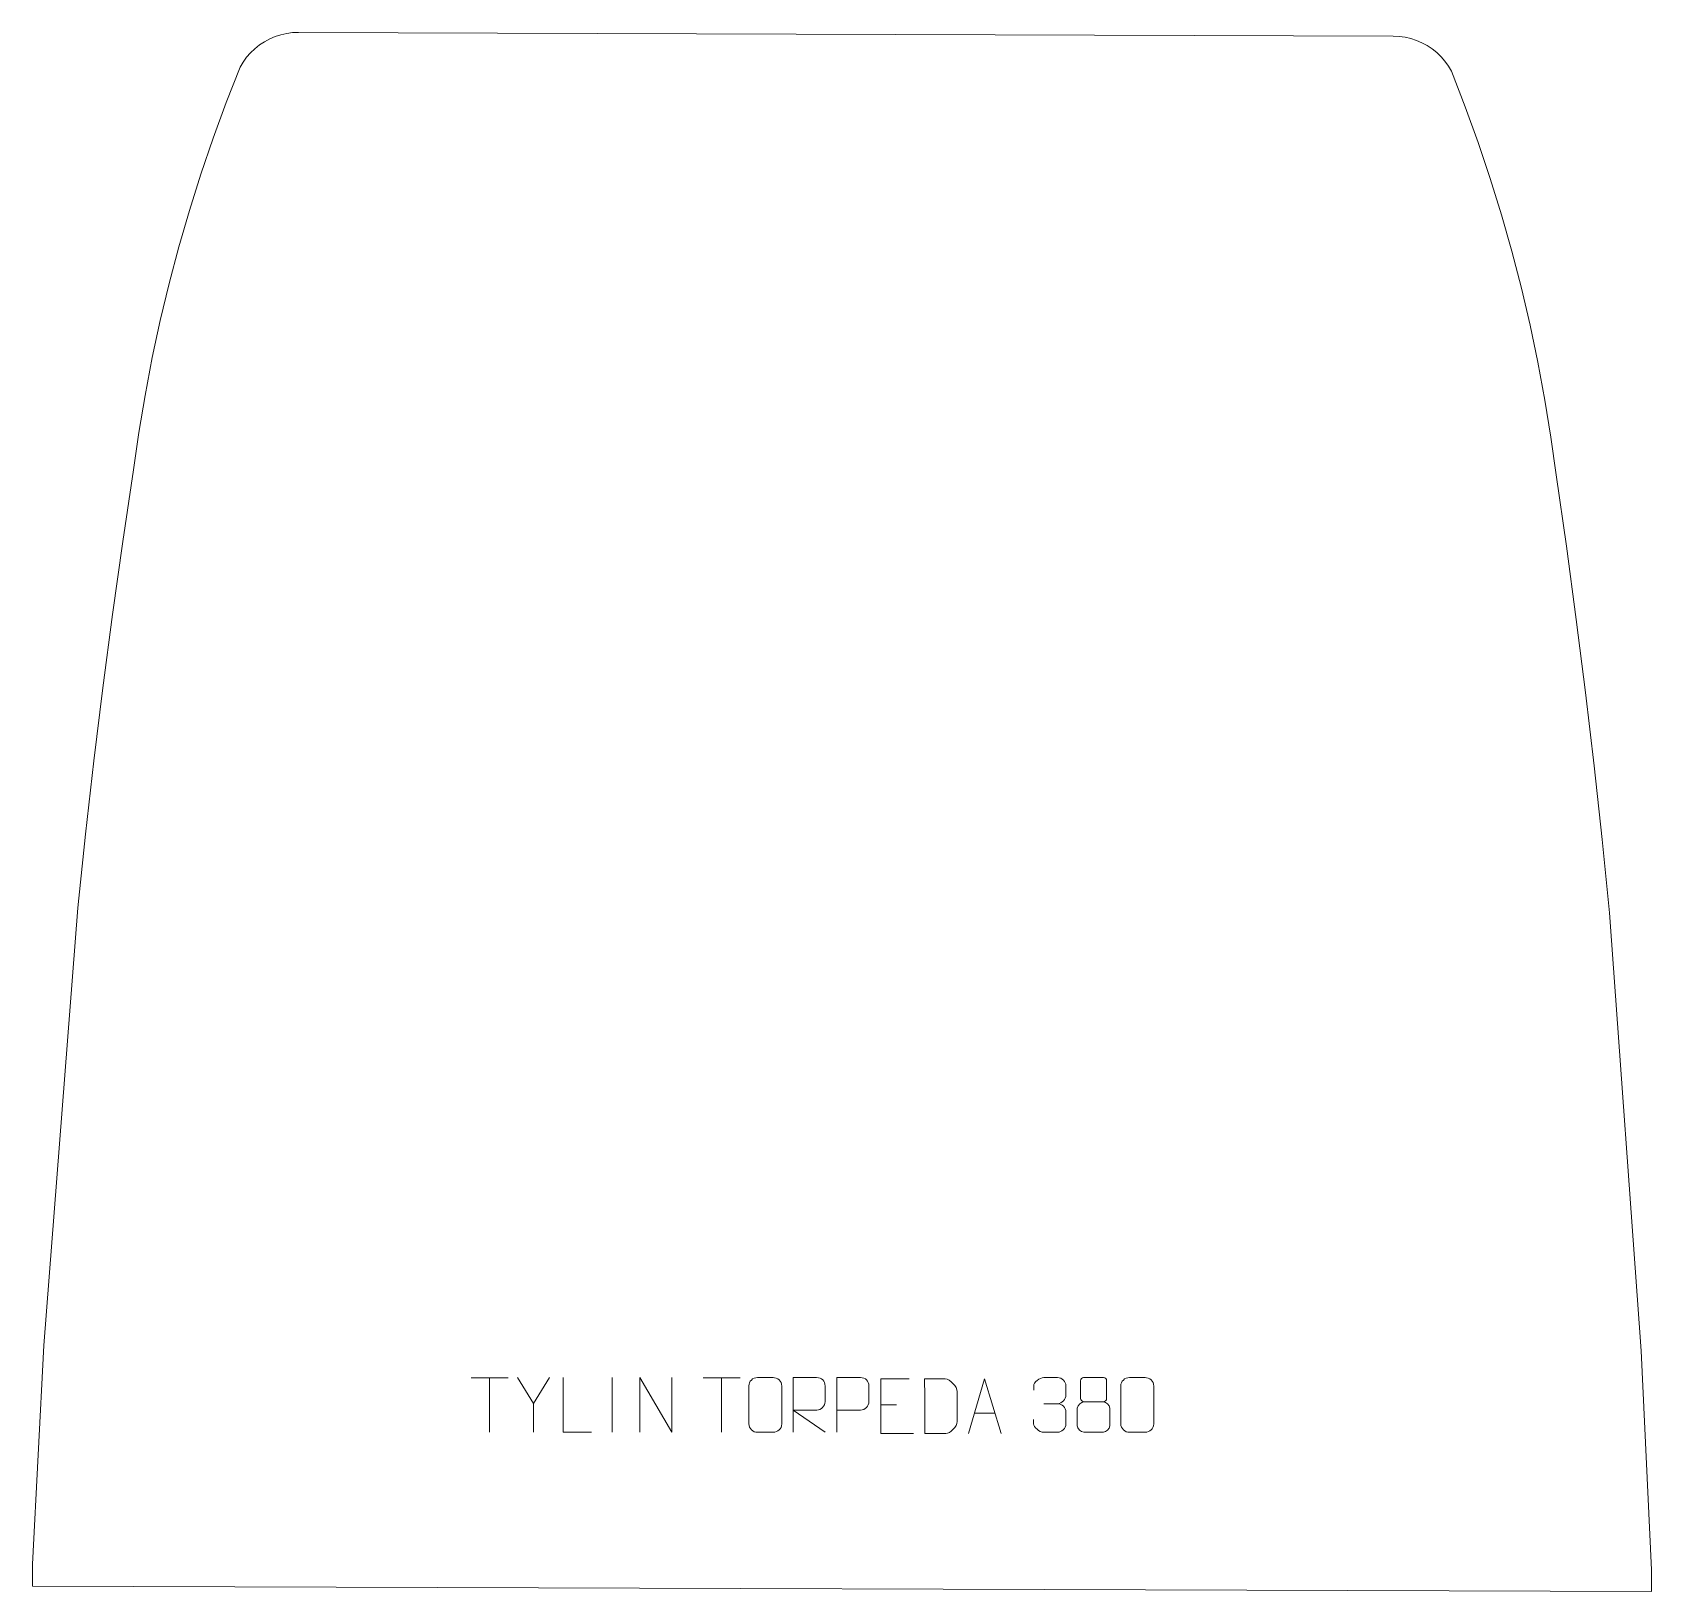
# Model space of a CAD drawing. Header units: millimetres. Extents: x -356 to 384, y 784 to 1496.
import ezdxf

# ---------------------------------------------------------------- set-up
doc = ezdxf.new("R2010")
doc.units = ezdxf.units.MM
doc.header["$MEASUREMENT"] = 0
doc.layers.add('layer 1', color=7, linetype='Continuous')

msp = doc.modelspace()

# ---------------------------------------------------------------- linework, layer by layer
at = {"layer": 'layer 1', "color": 242, "lineweight": 9}
msp.add_open_spline([(-234.2179, 1496.0871), (-234.2179, 1496.0871), (266.0353, 1494.4079), (266.0353, 1494.4079), (266.0353, 1494.4079), (266.0353, 1494.4079), (268.756, 1494.2766), (268.756, 1494.2766), (268.756, 1494.2766), (268.756, 1494.2766), (271.4543, 1493.9005), (271.4543, 1493.9005), (271.4543, 1493.9005), (271.4543, 1493.9005), (274.1082, 1493.2844), (274.1082, 1493.2844), (274.1082, 1493.2844), (274.1082, 1493.2844), (276.6964, 1492.4304), (276.6964, 1492.4304), (276.6964, 1492.4304), (276.6964, 1492.4304), (279.1962, 1491.3483), (279.1962, 1491.3483), (279.1962, 1491.3483), (279.1962, 1491.3483), (281.5904, 1490.0457), (281.5904, 1490.0457), (281.5904, 1490.0457), (281.5904, 1490.0457), (283.8575, 1488.5324), (283.8575, 1488.5324), (283.8575, 1488.5324), (283.8575, 1488.5324), (285.9785, 1486.8225), (285.9785, 1486.8225), (285.9785, 1486.8225), (285.9785, 1486.8225), (287.9386, 1484.9292), (287.9386, 1484.9292), (287.9386, 1484.9292), (287.9386, 1484.9292), (289.721, 1482.8659), (289.721, 1482.8659), (289.721, 1482.8659), (289.721, 1482.8659), (291.3102, 1480.6512), (291.3102, 1480.6512), (291.3102, 1480.6512), (291.3102, 1480.6512), (292.6948, 1478.304), (292.6948, 1478.304), (292.6948, 1478.304), (292.6948, 1478.304), (298.9693, 1462.1166), (298.9693, 1462.1166), (298.9693, 1462.1166), (298.9693, 1462.1166), (304.8677, 1445.7891), (304.8677, 1445.7891), (304.8677, 1445.7891), (304.8677, 1445.7891), (310.3857, 1429.3287), (310.3857, 1429.3287), (310.3857, 1429.3287), (310.3857, 1429.3287), (315.5196, 1412.745), (315.5196, 1412.745), (315.5196, 1412.745), (315.5196, 1412.745), (320.269, 1396.0478), (320.269, 1396.0478), (320.269, 1396.0478), (320.269, 1396.0478), (324.6271, 1379.2459), (324.6271, 1379.2459), (324.6271, 1379.2459), (324.6271, 1379.2459), (328.5962, 1362.3479), (328.5962, 1362.3479), (328.5962, 1362.3479), (328.5962, 1362.3479), (332.1724, 1345.3626), (332.1724, 1345.3626), (332.1724, 1345.3626), (332.1724, 1345.3626), (335.3686, 1328.0802), (335.3686, 1328.0802), (335.3686, 1328.0802), (335.3686, 1328.0802), (338.1364, 1311.167), (338.1364, 1311.167), (338.1364, 1311.167), (338.1364, 1311.167), (340.5227, 1293.9756), (340.5227, 1293.9756), (340.5227, 1293.9756), (340.5227, 1293.9756), (345.1932, 1261.3028), (345.1932, 1261.3028), (345.1932, 1261.3028), (345.1932, 1261.3028), (349.6974, 1227.8587), (349.6974, 1227.8587), (349.6974, 1227.8587), (349.6974, 1227.8587), (353.9287, 1194.3808), (353.9287, 1194.3808), (353.9287, 1194.3808), (353.9287, 1194.3808), (357.8868, 1160.8696), (357.8868, 1160.8696), (357.8868, 1160.8696), (357.8868, 1160.8696), (361.5715, 1127.3306), (361.5715, 1127.3306), (361.5715, 1127.3306), (361.5715, 1127.3306), (364.9834, 1093.7643), (364.9834, 1093.7643), (364.9834, 1093.7643), (364.9834, 1093.7643), (379.4339, 893.6402), (379.4339, 893.6402), (379.4339, 893.6402), (379.4339, 893.6402), (384.1579, 793.6074), (384.1579, 793.6074), (384.1579, 793.6074), (384.1579, 793.6074), (384.1299, 783.6064), (384.1299, 783.6064), (384.1299, 783.6064), (384.1299, 783.6064), (-355.8928, 786.0875), (-355.8928, 786.0875), (-355.8928, 786.0875), (-355.8928, 786.0875), (-355.87, 796.0885), (-355.87, 796.0885), (-355.87, 796.0885), (-355.87, 796.0885), (-350.6428, 896.0891), (-350.6428, 896.0891), (-350.6428, 896.0891), (-350.6428, 896.0891), (-335.1837, 1096.113), (-335.1837, 1096.113), (-335.1837, 1096.113), (-335.1837, 1096.113), (-331.6033, 1129.6561), (-331.6033, 1129.6561), (-331.6033, 1129.6561), (-331.6033, 1129.6561), (-327.7485, 1163.1701), (-327.7485, 1163.1701), (-327.7485, 1163.1701), (-327.7485, 1163.1701), (-323.6216, 1196.6533), (-323.6216, 1196.6533), (-323.6216, 1196.6533), (-323.6216, 1196.6533), (-319.2217, 1230.1015), (-319.2217, 1230.1015), (-319.2217, 1230.1015), (-319.2217, 1230.1015), (-314.5497, 1263.5149), (-314.5497, 1263.5149), (-314.5497, 1263.5149), (-314.5497, 1263.5149), (-309.7134, 1296.157), (-309.7134, 1296.157), (-309.7134, 1296.157), (-309.7134, 1296.157), (-307.2417, 1313.3324), (-307.2417, 1313.3324), (-307.2417, 1313.3324), (-307.2417, 1313.3324), (-304.3882, 1330.2251), (-304.3882, 1330.2251), (-304.3882, 1330.2251), (-304.3882, 1330.2251), (-301.105, 1347.4863), (-301.105, 1347.4863), (-301.105, 1347.4863), (-301.105, 1347.4863), (-297.4441, 1364.4473), (-297.4441, 1364.4473), (-297.4441, 1364.4473), (-297.4441, 1364.4473), (-293.3897, 1381.3187), (-293.3897, 1381.3187), (-293.3897, 1381.3187), (-293.3897, 1381.3187), (-288.9454, 1398.091), (-288.9454, 1398.091), (-288.9454, 1398.091), (-288.9454, 1398.091), (-284.1129, 1414.7563), (-284.1129, 1414.7563), (-284.1129, 1414.7563), (-284.1129, 1414.7563), (-278.8951, 1431.3051), (-278.8951, 1431.3051), (-278.8951, 1431.3051), (-278.8951, 1431.3051), (-273.2954, 1447.7279), (-273.2954, 1447.7279), (-273.2954, 1447.7279), (-273.2954, 1447.7279), (-267.314, 1464.0166), (-267.314, 1464.0166), (-267.314, 1464.0166), (-267.314, 1464.0166), (-260.9579, 1480.1612), (-260.9579, 1480.1612), (-260.9579, 1480.1612), (-260.9579, 1480.1612), (-259.5626, 1482.5004), (-259.5626, 1482.5004), (-259.5626, 1482.5004), (-259.5626, 1482.5004), (-257.9609, 1484.7041), (-257.9609, 1484.7041), (-257.9609, 1484.7041), (-257.9609, 1484.7041), (-256.1693, 1486.7541), (-256.1693, 1486.7541), (-256.1693, 1486.7541), (-256.1693, 1486.7541), (-254.1998, 1488.6356), (-254.1998, 1488.6356), (-254.1998, 1488.6356), (-254.1998, 1488.6356), (-252.0693, 1490.3307), (-252.0693, 1490.3307), (-252.0693, 1490.3307), (-252.0693, 1490.3307), (-249.7946, 1491.8292), (-249.7946, 1491.8292), (-249.7946, 1491.8292), (-249.7946, 1491.8292), (-247.3951, 1493.1144), (-247.3951, 1493.1144), (-247.3951, 1493.1144), (-247.3951, 1493.1144), (-244.8885, 1494.1802), (-244.8885, 1494.1802), (-244.8885, 1494.1802), (-244.8885, 1494.1802), (-242.2961, 1495.016), (-242.2961, 1495.016), (-242.2961, 1495.016), (-242.2961, 1495.016), (-239.6395, 1495.6157), (-239.6395, 1495.6157), (-239.6395, 1495.6157), (-239.6395, 1495.6157), (-236.9401, 1495.9732), (-236.9401, 1495.9732), (-236.9401, 1495.9732), (-236.9401, 1495.9732), (-234.2179, 1496.0871), (-234.2179, 1496.0871)], degree=3, knots=[0, 0, 0, 0, 0.01492537, 0.01492537, 0.01492537, 0.01492537, 0.02985075, 0.02985075, 0.02985075, 0.02985075, 0.04477612, 0.04477612, 0.04477612, 0.04477612, 0.05970149, 0.05970149, 0.05970149, 0.05970149, 0.07462687, 0.07462687, 0.07462687, 0.07462687, 0.08955224, 0.08955224, 0.08955224, 0.08955224, 0.10447761, 0.10447761, 0.10447761, 0.10447761, 0.11940299, 0.11940299, 0.11940299, 0.11940299, 0.13432836, 0.13432836, 0.13432836, 0.13432836, 0.14925373, 0.14925373, 0.14925373, 0.14925373, 0.1641791, 0.1641791, 0.1641791, 0.1641791, 0.17910448, 0.17910448, 0.17910448, 0.17910448, 0.19402985, 0.19402985, 0.19402985, 0.19402985, 0.20895522, 0.20895522, 0.20895522, 0.20895522, 0.2238806, 0.2238806, 0.2238806, 0.2238806, 0.23880597, 0.23880597, 0.23880597, 0.23880597, 0.25373134, 0.25373134, 0.25373134, 0.25373134, 0.26865672, 0.26865672, 0.26865672, 0.26865672, 0.28358209, 0.28358209, 0.28358209, 0.28358209, 0.29850746, 0.29850746, 0.29850746, 0.29850746, 0.31343284, 0.31343284, 0.31343284, 0.31343284, 0.32835821, 0.32835821, 0.32835821, 0.32835821, 0.34328358, 0.34328358, 0.34328358, 0.34328358, 0.35820896, 0.35820896, 0.35820896, 0.35820896, 0.37313433, 0.37313433, 0.37313433, 0.37313433, 0.3880597, 0.3880597, 0.3880597, 0.3880597, 0.40298507, 0.40298507, 0.40298507, 0.40298507, 0.41791045, 0.41791045, 0.41791045, 0.41791045, 0.43283582, 0.43283582, 0.43283582, 0.43283582, 0.44776119, 0.44776119, 0.44776119, 0.44776119, 0.46268657, 0.46268657, 0.46268657, 0.46268657, 0.47761194, 0.47761194, 0.47761194, 0.47761194, 0.49253731, 0.49253731, 0.49253731, 0.49253731, 0.50746269, 0.50746269, 0.50746269, 0.50746269, 0.52238806, 0.52238806, 0.52238806, 0.52238806, 0.53731343, 0.53731343, 0.53731343, 0.53731343, 0.55223881, 0.55223881, 0.55223881, 0.55223881, 0.56716418, 0.56716418, 0.56716418, 0.56716418, 0.58208955, 0.58208955, 0.58208955, 0.58208955, 0.59701493, 0.59701493, 0.59701493, 0.59701493, 0.6119403, 0.6119403, 0.6119403, 0.6119403, 0.62686567, 0.62686567, 0.62686567, 0.62686567, 0.64179104, 0.64179104, 0.64179104, 0.64179104, 0.65671642, 0.65671642, 0.65671642, 0.65671642, 0.67164179, 0.67164179, 0.67164179, 0.67164179, 0.68656716, 0.68656716, 0.68656716, 0.68656716, 0.70149254, 0.70149254, 0.70149254, 0.70149254, 0.71641791, 0.71641791, 0.71641791, 0.71641791, 0.73134328, 0.73134328, 0.73134328, 0.73134328, 0.74626866, 0.74626866, 0.74626866, 0.74626866, 0.76119403, 0.76119403, 0.76119403, 0.76119403, 0.7761194, 0.7761194, 0.7761194, 0.7761194, 0.79104478, 0.79104478, 0.79104478, 0.79104478, 0.80597015, 0.80597015, 0.80597015, 0.80597015, 0.82089552, 0.82089552, 0.82089552, 0.82089552, 0.8358209, 0.8358209, 0.8358209, 0.8358209, 0.85074627, 0.85074627, 0.85074627, 0.85074627, 0.86567164, 0.86567164, 0.86567164, 0.86567164, 0.88059701, 0.88059701, 0.88059701, 0.88059701, 0.89552239, 0.89552239, 0.89552239, 0.89552239, 0.91044776, 0.91044776, 0.91044776, 0.91044776, 0.92537313, 0.92537313, 0.92537313, 0.92537313, 0.94029851, 0.94029851, 0.94029851, 0.94029851, 0.95522388, 0.95522388, 0.95522388, 0.95522388, 0.97014925, 0.97014925, 0.97014925, 0.97014925, 1, 1, 1, 1], dxfattribs=at)
at = {"layer": 'layer 1', "color": 250, "lineweight": 9}
for points in [[(-155.3945, 881.3666), (-155.3945, 881.3666), (-138.4073, 881.3666), (-138.4073, 881.3666)], [(-146.9007, 856.4366), (-146.9007, 856.4366), (-146.9007, 881.3901), (-146.9007, 881.3901)], [(-126.9016, 869.4914), (-126.9016, 869.4914), (-134.2225, 881.3901), (-134.2225, 881.3901)], [(-90.9008, 881.4004), (-90.9008, 881.4004), (-90.9008, 856.4263), (-90.9008, 856.4263)], [(-49.3944, 881.3666), (-49.3944, 881.3666), (-32.4072, 881.3666), (-32.4072, 881.3666)], [(-40.9006, 856.4366), (-40.9006, 856.4366), (-40.9006, 881.3901), (-40.9006, 881.3901)], [(31.9311, 868.9134), (31.9311, 868.9134), (39.0992, 868.9134), (39.0992, 868.9134)], [(106.4442, 869.4606), (106.4442, 869.4606), (112.6406, 869.4606), (112.6406, 869.4606)], [(74.6162, 865.089), (74.6162, 865.089), (84.1119, 865.089), (84.1119, 865.089)]]:
    msp.add_open_spline(points, degree=3, dxfattribs=at)
for points, knots in [([(-119.5792, 881.3901), (-119.5792, 881.3901), (-126.9016, 869.4914), (-126.9016, 869.4914), (-126.9016, 869.4914), (-126.9016, 869.4914), (-126.9009, 856.4365), (-126.9009, 856.4365)], [0, 0, 0, 0, 0.33333333, 0.33333333, 0.33333333, 0.33333333, 1, 1, 1, 1]), ([(-100.4263, 856.4365), (-100.4263, 856.4365), (-113.3754, 856.4365), (-113.3754, 856.4365), (-113.3754, 856.4365), (-113.3754, 856.4365), (-113.3754, 881.3901), (-113.3754, 881.3901)], [0, 0, 0, 0, 0.33333333, 0.33333333, 0.33333333, 0.33333333, 1, 1, 1, 1]), ([(-78.2282, 856.4366), (-78.2282, 856.4366), (-78.2282, 881.3901), (-78.2282, 881.3901), (-78.2282, 881.3901), (-78.2282, 881.3901), (-63.5734, 856.4366), (-63.5734, 856.4366), (-63.5734, 856.4366), (-63.5734, 856.4366), (-63.5734, 881.3901), (-63.5734, 881.3901)], [0, 0, 0, 0, 0.25, 0.25, 0.25, 0.25, 0.5, 0.5, 0.5, 0.5, 1, 1, 1, 1]), ([(-24.4815, 881.4126), (-22.1154, 881.4126), (-19.7489, 881.4126), (-17.3824, 881.4126), (-17.3824, 881.4126), (-15.4019, 881.4482), (-13.3759, 879.9539), (-13.3488, 877.5118), (-13.3488, 877.5118), (-13.3492, 871.7544), (-13.3492, 865.9966), (-13.3488, 860.2384), (-13.3488, 860.2384), (-13.4909, 857.9108), (-15.1973, 856.4285), (-17.3824, 856.4177), (-17.3824, 856.4177), (-19.7548, 856.4181), (-22.1272, 856.4181), (-24.4992, 856.4177), (-24.4992, 856.4177), (-26.4577, 856.3121), (-28.4641, 858.2), (-28.4527, 860.221), (-28.4527, 860.221), (-28.4523, 866.0016), (-28.4523, 871.7819), (-28.4527, 877.5617), (-28.4527, 877.5617), (-28.4484, 879.7037), (-26.6713, 881.4262), (-24.4815, 881.4126)], [0, 0, 0, 0, 0.11111111, 0.11111111, 0.11111111, 0.11111111, 0.22222222, 0.22222222, 0.22222222, 0.22222222, 0.33333333, 0.33333333, 0.33333333, 0.33333333, 0.44444444, 0.44444444, 0.44444444, 0.44444444, 0.55555556, 0.55555556, 0.55555556, 0.55555556, 0.66666667, 0.66666667, 0.66666667, 0.66666667, 0.77777778, 0.77777778, 0.77777778, 0.77777778, 1, 1, 1, 1]), ([(-8.2328, 856.4366), (-8.2328, 856.4366), (-8.2328, 881.3901), (-8.2328, 881.3901), (-8.2328, 881.3901), (-4.638, 881.3901), (-1.0425, 881.3901), (2.5527, 881.3901), (2.5527, 881.3901), (4.878, 881.3524), (6.4353, 879.8624), (6.4312, 877.496), (6.4312, 877.496), (6.4308, 875.4605), (6.4308, 872.4011), (6.4312, 870.3651), (6.4312, 870.3651), (6.4247, 868.4896), (4.6124, 866.5478), (2.6029, 866.5287), (2.6029, 866.5287), (2.6029, 866.5287), (-8.2328, 866.5287), (-8.2328, 866.5287), (-8.2328, 866.5287), (-8.2328, 866.5287), (6.4219, 856.4366), (6.4219, 856.4366)], [0, 0, 0, 0, 0.125, 0.125, 0.125, 0.125, 0.25, 0.25, 0.25, 0.25, 0.375, 0.375, 0.375, 0.375, 0.5, 0.5, 0.5, 0.5, 0.625, 0.625, 0.625, 0.625, 0.75, 0.75, 0.75, 0.75, 1, 1, 1, 1]), ([(11.7671, 856.4366), (11.7671, 856.4366), (11.7671, 881.3902), (11.7671, 881.3902), (11.7671, 881.3902), (15.3621, 881.3902), (18.9574, 881.3902), (22.5528, 881.3902), (22.5528, 881.3902), (24.878, 881.3523), (26.4354, 879.8622), (26.4312, 877.4961), (26.4312, 877.4961), (26.4308, 875.4604), (26.4308, 872.4011), (26.4312, 870.3651), (26.4312, 870.3651), (26.4247, 868.4897), (24.6125, 866.5478), (22.6029, 866.5287), (22.6029, 866.5287), (22.6029, 866.5287), (11.7671, 866.5287), (11.7671, 866.5287)], [0, 0, 0, 0, 0.14285714, 0.14285714, 0.14285714, 0.14285714, 0.28571429, 0.28571429, 0.28571429, 0.28571429, 0.42857143, 0.42857143, 0.42857143, 0.42857143, 0.57142857, 0.57142857, 0.57142857, 0.57142857, 0.71428571, 0.71428571, 0.71428571, 0.71428571, 1, 1, 1, 1]), ([(44.805, 880.7931), (44.805, 880.7931), (31.9311, 880.7931), (31.9311, 880.7931), (31.9311, 880.7931), (31.9311, 880.7931), (31.9311, 855.8395), (31.9311, 855.8395), (31.9311, 855.8395), (31.9311, 855.8395), (46.7969, 855.8395), (46.7969, 855.8395)], [0, 0, 0, 0, 0.25, 0.25, 0.25, 0.25, 0.5, 0.5, 0.5, 0.5, 1, 1, 1, 1]), ([(51.9717, 855.8677), (54.3035, 855.8681), (59.2537, 855.8441), (61.5852, 855.8438), (61.5852, 855.8438), (63.5102, 855.7384), (66.8288, 859.28), (66.8176, 861.2973), (66.8176, 861.2973), (66.8172, 867.0674), (66.8172, 869.2371), (66.8176, 875.0064), (66.8176, 875.0064), (66.8133, 877.1445), (63.4388, 880.8046), (61.2864, 880.7911), (61.2864, 880.7911), (58.9607, 880.7911), (54.2364, 880.7911), (51.9103, 880.7911), (51.9103, 880.7911), (51.9107, 875.0442), (51.972, 861.615), (51.9717, 855.8677)], [0, 0, 0, 0, 0.14285714, 0.14285714, 0.14285714, 0.14285714, 0.28571429, 0.28571429, 0.28571429, 0.28571429, 0.42857143, 0.42857143, 0.42857143, 0.42857143, 0.57142857, 0.57142857, 0.57142857, 0.57142857, 0.71428571, 0.71428571, 0.71428571, 0.71428571, 1, 1, 1, 1]), ([(71.8936, 855.8396), (71.8936, 855.8396), (79.2646, 880.7931), (79.2646, 880.7931), (79.2646, 880.7931), (79.2646, 880.7931), (86.8345, 855.8396), (86.8345, 855.8396)], [0, 0, 0, 0, 0.33333333, 0.33333333, 0.33333333, 0.33333333, 1, 1, 1, 1]), ([(101.7345, 875.7058), (101.7345, 875.7058), (101.7345, 877.563), (101.7345, 877.563), (101.7345, 877.563), (101.7202, 879.3049), (104.3847, 881.423), (106.4438, 881.4003), (106.4438, 881.4003), (108.5079, 881.4003), (110.5719, 881.4003), (112.6356, 881.4003), (112.6356, 881.4003), (114.8301, 881.4091), (116.4284, 879.5623), (116.4728, 877.6502), (116.4728, 877.6502), (116.4724, 876.2151), (116.4724, 874.78), (116.4728, 873.3445), (116.4728, 873.3445), (116.4242, 871.691), (114.8216, 869.461), (112.6233, 869.471), (112.6233, 869.471), (114.827, 869.4598), (116.435, 867.6566), (116.489, 865.5971), (116.489, 865.5971), (116.4886, 863.8124), (116.4886, 862.0277), (116.489, 860.2426), (116.489, 860.2426), (116.4991, 858.1812), (114.4442, 856.4181), (112.6233, 856.4262), (112.6233, 856.4262), (110.558, 856.4265), (108.4928, 856.4265), (106.4272, 856.4262), (106.4272, 856.4262), (104.2586, 856.4377), (101.7276, 858.8379), (101.709, 860.2997), (101.709, 860.2997), (101.709, 860.2997), (101.709, 862.2083), (101.709, 862.2083)], [0, 0, 0, 0, 0.07692308, 0.07692308, 0.07692308, 0.07692308, 0.15384615, 0.15384615, 0.15384615, 0.15384615, 0.23076923, 0.23076923, 0.23076923, 0.23076923, 0.30769231, 0.30769231, 0.30769231, 0.30769231, 0.38461538, 0.38461538, 0.38461538, 0.38461538, 0.46153846, 0.46153846, 0.46153846, 0.46153846, 0.53846154, 0.53846154, 0.53846154, 0.53846154, 0.61538462, 0.61538462, 0.61538462, 0.61538462, 0.69230769, 0.69230769, 0.69230769, 0.69230769, 0.76923077, 0.76923077, 0.76923077, 0.76923077, 0.84615385, 0.84615385, 0.84615385, 0.84615385, 1, 1, 1, 1]), ([(123.1457, 879.9242), (123.1457, 877.7112), (123.1457, 874.0289), (123.1457, 871.8156), (123.1457, 871.8156), (123.1607, 871.3082), (123.9681, 870.3768), (124.6682, 870.378), (124.6682, 870.378), (127.6381, 870.3782), (130.6083, 870.2933), (133.5787, 870.293), (133.5787, 870.293), (134.3758, 870.2972), (135.0965, 871.0875), (135.0939, 871.8082), (135.0939, 871.8082), (135.0936, 874.0242), (135.0936, 877.7089), (135.0939, 879.9242), (135.0939, 879.9242), (135.0754, 880.635), (134.464, 881.3954), (133.6301, 881.388), (133.6301, 881.388), (130.613, 881.3877), (127.5961, 881.3877), (124.5795, 881.388), (124.5795, 881.388), (123.9531, 881.3956), (123.129, 880.6846), (123.1457, 879.9242)], [0, 0, 0, 0, 0.11111111, 0.11111111, 0.11111111, 0.11111111, 0.22222222, 0.22222222, 0.22222222, 0.22222222, 0.33333333, 0.33333333, 0.33333333, 0.33333333, 0.44444444, 0.44444444, 0.44444444, 0.44444444, 0.55555556, 0.55555556, 0.55555556, 0.55555556, 0.66666667, 0.66666667, 0.66666667, 0.66666667, 0.77777778, 0.77777778, 0.77777778, 0.77777778, 1, 1, 1, 1]), ([(145.5184, 881.4126), (147.8845, 881.4126), (150.251, 881.4126), (152.6175, 881.4126), (152.6175, 881.4126), (154.598, 881.4482), (156.624, 879.9539), (156.6511, 877.5118), (156.6511, 877.5118), (156.6507, 871.7544), (156.6507, 865.9966), (156.6511, 860.2384), (156.6511, 860.2384), (156.509, 857.9108), (154.8026, 856.4285), (152.6175, 856.4177), (152.6175, 856.4177), (150.2451, 856.4181), (147.8727, 856.4181), (145.5007, 856.4177), (145.5007, 856.4177), (143.5422, 856.3121), (141.5358, 858.2), (141.5472, 860.221), (141.5472, 860.221), (141.5476, 866.0016), (141.5476, 871.7819), (141.5472, 877.5617), (141.5472, 877.5617), (141.5515, 879.7037), (143.3286, 881.4262), (145.5184, 881.4126)], [0, 0, 0, 0, 0.11111111, 0.11111111, 0.11111111, 0.11111111, 0.22222222, 0.22222222, 0.22222222, 0.22222222, 0.33333333, 0.33333333, 0.33333333, 0.33333333, 0.44444444, 0.44444444, 0.44444444, 0.44444444, 0.55555556, 0.55555556, 0.55555556, 0.55555556, 0.66666667, 0.66666667, 0.66666667, 0.66666667, 0.77777778, 0.77777778, 0.77777778, 0.77777778, 1, 1, 1, 1]), ([(121.6869, 867.406), (121.6869, 864.2352), (121.6869, 862.5331), (121.6869, 859.3617), (121.6869, 859.3617), (121.6784, 858.1398), (123.3763, 856.4471), (124.6289, 856.4386), (124.6289, 856.4386), (127.612, 856.4389), (130.5953, 856.4389), (133.5787, 856.4386), (133.5787, 856.4386), (134.902, 856.4503), (136.5224, 858.0719), (136.5113, 859.3711), (136.5113, 859.3711), (136.511, 862.5393), (136.511, 864.2381), (136.5113, 867.406), (136.5113, 867.406), (136.4416, 868.7864), (134.8638, 870.365), (133.5584, 870.3589), (133.5584, 870.3589), (130.5818, 870.3586), (127.6052, 870.3586), (124.6289, 870.3589), (124.6289, 870.3589), (123.5494, 870.3653), (121.7031, 868.7864), (121.6869, 867.406)], [0, 0, 0, 0, 0.11111111, 0.11111111, 0.11111111, 0.11111111, 0.22222222, 0.22222222, 0.22222222, 0.22222222, 0.33333333, 0.33333333, 0.33333333, 0.33333333, 0.44444444, 0.44444444, 0.44444444, 0.44444444, 0.55555556, 0.55555556, 0.55555556, 0.55555556, 0.66666667, 0.66666667, 0.66666667, 0.66666667, 0.77777778, 0.77777778, 0.77777778, 0.77777778, 1, 1, 1, 1])]:
    msp.add_open_spline(points, degree=3, knots=knots, dxfattribs=at)

doc.saveas('drawing.dxf')
